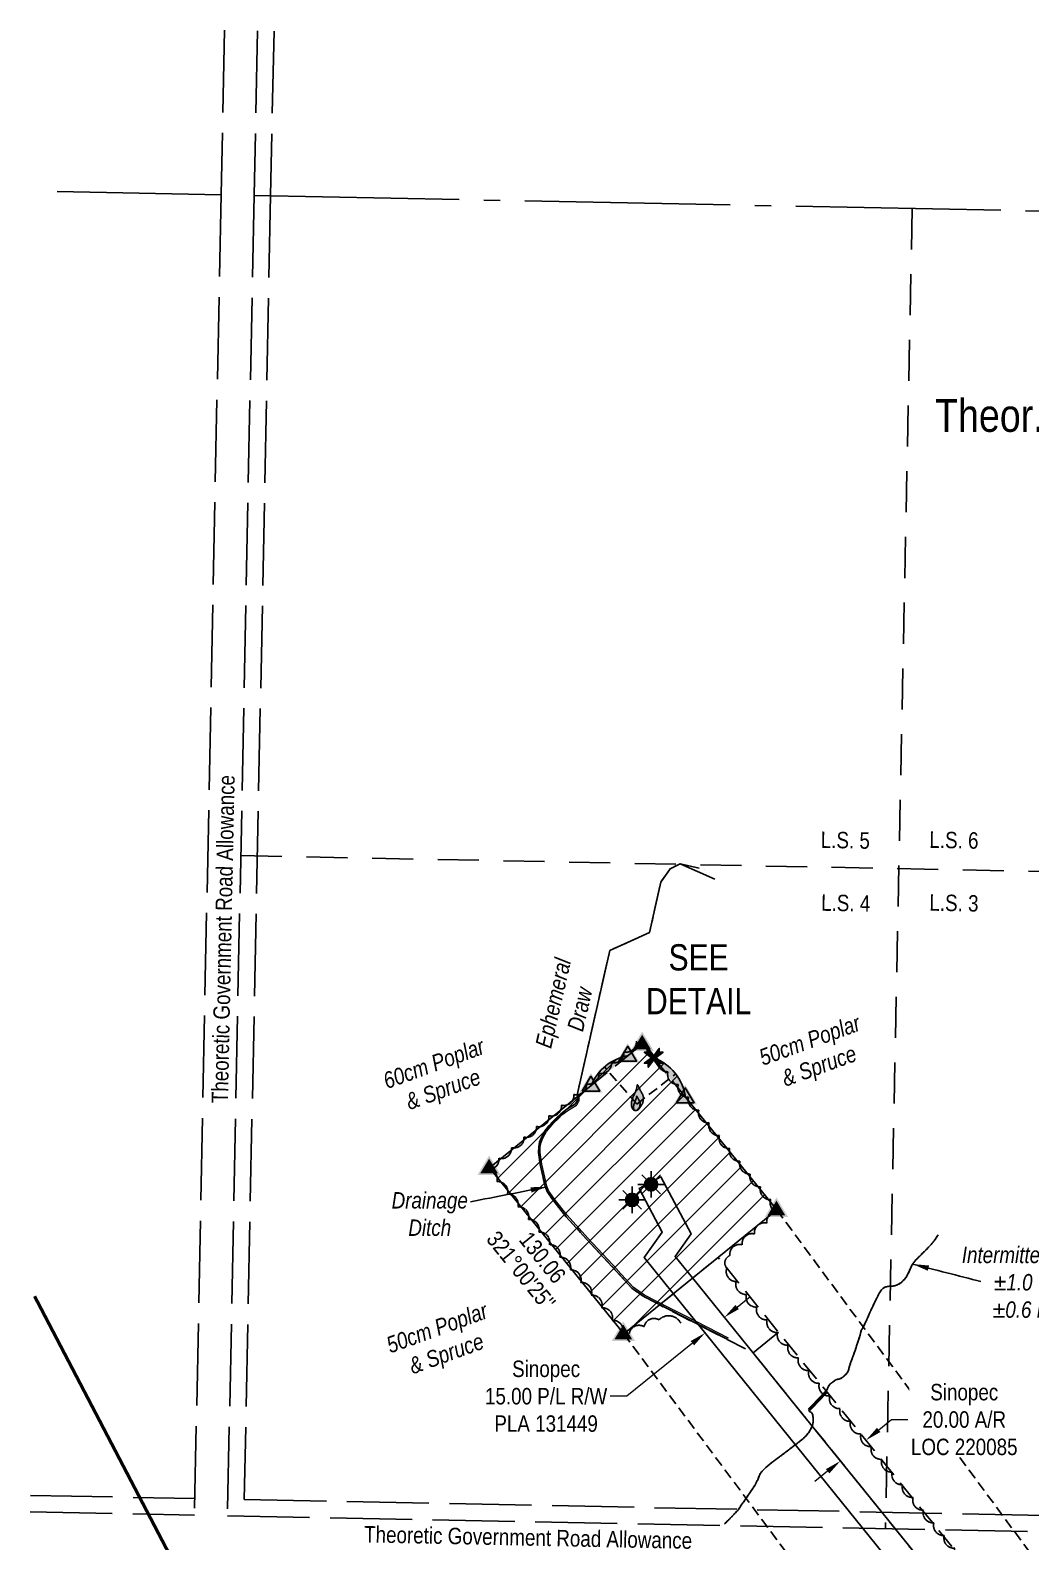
# Model space of a CAD drawing. Extents: x 406153 to 408770, y 6055523 to 6058345.
# Drawn here: x 407732 to 408341, y 6056447 to 6057367 of the extents above; entities that cross this region are included whole.
import ezdxf
from ezdxf.enums import TextEntityAlignment as Align

# ---------------------------------------------------------------- set-up
doc = ezdxf.new("R2010")
doc.units = 0
doc.header["$LTSCALE"] = 5
doc.header["$PDMODE"] = 34
doc.header["$PDSIZE"] = 0.03
for name, pattern in [('0', [1, 1, 0]), ('DASHDOT2', [12.7, 6.35, -3.175, 0, -3.175]), ('foc-ACCESSROAD', [3.75, 2.5, -1.25]), ('foc-LSD', [8, 5, -3]), ('foc-QUARTERLINE', [33, 25, -3, 2, -3]), ('foc-TIELINE', [1.875, 1.25, -0.625]), ('foc-TOPO-ephemeral', [6.25, 3.125, -0.625, 0.625, -0.625, 0.625, -0.625]), ('foc-UNSURVEYED', [12.5, 10, -2.5])]:
    doc.linetypes.add(name, pattern=pattern)
doc.layers.get('Defpoints').update_dxf_attribs({"color": 9})
for name, color, linetype, lineweight in [('AS-GENERAL', 48, 'Continuous', 18), ('C-AR-T', 13, 'Continuous', 9), ('C-RW-T', 13, 'Continuous', 9), ('T-TEXT', 48, 'Continuous', 18)]:
    doc.layers.add(name, color=color, linetype=linetype, lineweight=lineweight)
for name, color, linetype in [('AS-SYMBOL', 7, 'Continuous'), ('AS-WILDLIFE', 131, 'DASHDOT2'), ('C-AR', 13, 'foc-ACCESSROAD'), ('C-RW', 13, 'Continuous'), ('C-SYMBOL', 7, 'Continuous'), ('C-WS', 13, 'foc-ACCESSROAD'), ('C-WS-S', 13, 'Continuous'), ('DETAIL-T', 7, 'Continuous'), ('L-BD', 7, 'Continuous'), ('L-BD1', 253, 'Continuous'), ('L-MON', 1, 'Continuous'), ('L-QSEC', 8, 'foc-QUARTERLINE'), ('L-ROAD-T', 7, 'Continuous'), ('L-SECTION-LSD', 7, 'foc-LSD'), ('L-TIE', 7, 'foc-TIELINE'), ('L-USEC', 7, 'foc-UNSURVEYED'), ('P-PROPOSED', 10, 'Continuous'), ('P-PROPOSED-EXISTING-H', 59, 'Continuous'), ('P-PROPOSED-H', 21, 'Continuous'), ('T-BUSH', 110, '0'), ('T-BUSH-T', 110, 'Continuous'), ('T-DRAW', 143, 'foc-TOPO-ephemeral'), ('T-TIE', 201, 'foc-TIELINE'), ('T-WATER', 160, 'Continuous'), ('T-WATER-T', 170, 'Continuous')]:
    doc.layers.add(name, color=color, linetype=linetype)
doc.styles.add('100L', font='ARIALN.TTF', dxfattribs={"height": 11})
doc.styles.add('175L', font='ARIALN.TTF', dxfattribs={"height": 20})
doc.styles.add('80CG', font='ARIALN.TTF', dxfattribs={"height": 10})
doc.styles.add('80L', font='ARIALN.TTF', dxfattribs={"height": 10})
doc.styles.add('80LS', font='ARIALNI.TTF', dxfattribs={"height": 10})
doc.styles.add('foc-LtypeFont', font='ARIALN.TTF', dxfattribs={"height": 7.35})
doc.linetypes.add('foc-TOPO-flowdirection-NOLINE', pattern='A,0,[">",foc-LtypeFont,S=0.3,R=0,X=0,Y=-0.945],-20,[">",foc-LtypeFont,S=0.3,R=0,X=0,Y=-0.945],0', length=20)
doc.dimstyles.new('Compass 5 000', dxfattribs={"dimscale": 5, "dimtxt": 9, "dimasz": 2, "dimexe": 0.2, "dimexo": 0.0625, "dimgap": 0.5, "dimtad": 0, "dimtih": 1, "dimtoh": 1, "dimzin": 0, "dimdsep": 46, "dimtxsty": '80CG', "dimcen": 0.1, "dimse1": 1, "dimse2": 1, "dimclrd": 256, "dimclrt": 256, "dimaunit": 1, "dimadec": 4, "dimazin": 0, "dimtfac": 0.06, "dimtofl": 0, "dimtmove": 0, "dimatfit": 1, "dimfxl": 0.2, "dimtolj": 1, "dimtzin": 0, "dimlwd": -1, "dimarcsym": 0})

# ---------------------------------------------------------------- blocks, each defined once
blk = doc.blocks.new('STRIA')
blk.add_hatch(color=255).paths.add_polyline_path([(-0.04, 1.52), (-1.47, -0.87), (1.39, -0.87)])
blk = doc.blocks.new('STRIAA')
blk.add_blockref('STRIA', (0, 0))
blk = doc.blocks.new('STRIB')
at = {"color": 1}
blk.add_solid([(-1.12, -0.67), (-0.04, 1.13), (1.04, -0.67)], dxfattribs=at)
blk = doc.blocks.new('STRIBB')
blk.add_blockref('STRIB', (0, 0))
blk = doc.blocks.new('STRICC')
for name in ['STRIAA', 'STRIBB']:
    blk.add_blockref(name, (0, 0))
blk = doc.blocks.new('fdspike')
blk.add_blockref('STRICC', (0, 0))
blk = doc.blocks.new('TRIA')
blk.add_hatch(color=255).paths.add_polyline_path([(-0.04, 1.52), (-1.47, -0.87), (1.39, -0.87)])
blk = doc.blocks.new('TRIAA')
blk.add_blockref('TRIA', (0, 0))
blk = doc.blocks.new('TRIB')
at = {"color": 1}
blk.add_lwpolyline([(-1.12, -0.67), (-0.04, 1.13), (1.04, -0.67)], close=True, dxfattribs=at)
blk = doc.blocks.new('TRIBB')
blk.add_blockref('TRIB', (0, 0))
blk = doc.blocks.new('TRICC')
for name in ['TRIAA', 'TRIBB']:
    blk.add_blockref(name, (0, 0))
blk = doc.blocks.new('plspike')
blk.add_blockref('TRICC', (0, 0))
blk = doc.blocks.new('*D42')
at = {"layer": 'C-RW-T', "transparency": 16777216}
for p, q in [((408162.54, 6056589.54), (408170.32, 6056595.83)), ((408135.28, 6056567.52), (408095.25, 6056535.17)), ((408095.25, 6056535.17), (408085.25, 6056535.17))]:
    blk.add_line(p, q, dxfattribs=at)
for points in [[(408161.5, 6056590.84), (408163.59, 6056588.25), (408154.77, 6056583.26)], [(408134.24, 6056568.81), (408136.33, 6056566.22), (408143.06, 6056573.8)]]:
    blk.add_solid(points, dxfattribs=at)
at = {"layer": 'Defpoints', "color": 0, "transparency": 16777216}
for p in [(408143.06, 6056573.8), (408190.25, 6056539.35), (408178.54, 6056529.89)]:
    blk.add_point(p, dxfattribs=at)
at = {"layer": 'C-RW-T', "transparency": 16777216, "insert": (408046.17, 6056535.17), "char_height": 10, "attachment_point": 5, "style": '80CG'}
blk.add_mtext('\\A1;Sinopec\\P15.00 P/L R/W\\PPLA 131449', dxfattribs=at)
blk = doc.blocks.new('GAS')
h = blk.add_hatch(color=255)
h.dxf.hatch_style = 1
edge = h.paths.add_edge_path()
edge.add_arc((0, 0), 0.9, 0, 360)
for p, q in [((-0.81, 0), (-1.62, 0)), ((-0.57, 0.57), (-1.14, 1.14)), ((0, 0.81), (0, 1.62)), ((0.57, 0.57), (1.14, 1.14)), ((1.62, 0), (0.81, 0)), ((-0.57, -0.57), (-1.14, -1.14)), ((0, -0.81), (0, -1.62)), ((1.14, -1.14), (0.57, -0.57))]:
    blk.add_line(p, q)
blk.add_circle((0, 0), 0.8)
blk = doc.blocks.new('FLARE')
h = blk.add_hatch(color=255)
h.dxf.hatch_style = 1
h.paths.add_polyline_path([(0.16, 2.41, 0.114147), (0.13, 2.43), (0.11, 2.44, 0.261551), (0.01, 2.42), (0, 2.41, 0.131268), (-0.03, 2.37), (-0.04, 2.35, 0.041497), (-0.05, 2.33), (-0.05, 2.29, 0.015174), (-0.05, 2.29), (-0.06, 2.24, 0.004376), (-0.06, 2.24), (-0.07, 2.18), (-0.08, 2.11), (-0.09, 2.05), (-0.1, 1.98), (-0.12, 1.91), (-0.14, 1.83), (-0.17, 1.76), (-0.19, 1.68), (-0.22, 1.61), (-0.26, 1.53), (-0.29, 1.46), (-0.32, 1.39), (-0.36, 1.32), (-0.39, 1.25, 0.000505), (-0.39, 1.25), (-0.43, 1.18, 0.002398), (-0.43, 1.18), (-0.46, 1.1, 0.004177), (-0.46, 1.1), (-0.5, 1.03, 0.005735), (-0.5, 1.03), (-0.53, 0.95, 0.006994), (-0.53, 0.95), (-0.56, 0.87, 0.00791), (-0.57, 0.87), (-0.6, 0.78, 0.008323), (-0.6, 0.78), (-0.63, 0.69, 0.008095), (-0.63, 0.68), (-0.66, 0.59, 0.008067), (-0.66, 0.59), (-0.68, 0.49, 0.008387), (-0.68, 0.49), (-0.7, 0.39, 0.009056), (-0.71, 0.38), (-0.72, 0.28, 0.010123), (-0.72, 0.28), (-0.74, 0.18, 0.011689), (-0.74, 0.18), (-0.75, 0.08, 0.013925), (-0.75, 0.08), (-0.75, -0.02, 0.016488), (-0.75, -0.02), (-0.75, -0.11, 0.017255), (-0.75, -0.12), (-0.74, -0.2, 0.01735), (-0.74, -0.2), (-0.73, -0.28, 0.017311), (-0.73, -0.29), (-0.71, -0.36, 0.01715), (-0.71, -0.36), (-0.69, -0.43, 0.016886), (-0.69, -0.44), (-0.66, -0.5, 0.016546), (-0.66, -0.5), (-0.63, -0.56, 0.016164), (-0.63, -0.56), (-0.6, -0.61, 0.016329), (-0.6, -0.62), (-0.57, -0.66, 0.018828), (-0.57, -0.67), (-0.54, -0.71, 0.022087), (-0.53, -0.71), (-0.5, -0.75, 0.025345), (-0.49, -0.76), (-0.46, -0.78, 0.028234), (-0.45, -0.79), (-0.42, -0.82, 0.030298), (-0.41, -0.82), (-0.37, -0.84, 0.031129), (-0.36, -0.85), (-0.32, -0.86, 0.030544), (-0.31, -0.87), (-0.27, -0.88, 0.028465), (-0.26, -0.88), (-0.22, -0.89, 0.025311), (-0.21, -0.89), (-0.16, -0.89, 0.02283), (-0.15, -0.89), (-0.11, -0.89, 0.021226), (-0.1, -0.89), (-0.05, -0.88, 0.020401), (-0.04, -0.88), (0, -0.87, 0.020299), (0.01, -0.87), (0.05, -0.85, 0.020911), (0.06, -0.85), (0.11, -0.83, 0.022277), (0.11, -0.83), (0.15, -0.81, 0.023712), (0.16, -0.8), (0.2, -0.78, 0.022408), (0.21, -0.78), (0.24, -0.75, 0.01993), (0.25, -0.74), (0.28, -0.72, 0.017146), (0.28, -0.71), (0.31, -0.68, 0.014211), (0.32, -0.68), (0.35, -0.64, 0.011221), (0.35, -0.64), (0.37, -0.61, 0.008212), (0.38, -0.61), (0.4, -0.57, 0.005172), (0.4, -0.57), (0.42, -0.54, 0.002523), (0.43, -0.54), (0.45, -0.5, 0.001671), (0.45, -0.5), (0.47, -0.47, 0.001229), (0.47, -0.47), (0.49, -0.44, 0.00075), (0.49, -0.44), (0.51, -0.41, 0.00026), (0.51, -0.41), (0.54, -0.37), (0.56, -0.34), (0.58, -0.3), (0.61, -0.27), (0.63, -0.23, 0.001311), (0.63, -0.23), (0.66, -0.19, 0.003726), (0.66, -0.19), (0.69, -0.15, 0.006065), (0.69, -0.14), (0.72, -0.1, 0.008452), (0.72, -0.1), (0.74, -0.05, 0.010991), (0.75, -0.05), (0.77, 0, 0.013767), (0.77, 0), (0.79, 0.05, 0.016839), (0.8, 0.05), (0.81, 0.1, 0.019104), (0.82, 0.11), (0.83, 0.15, 0.016987), (0.83, 0.16), (0.84, 0.21, 0.013636), (0.84, 0.21), (0.85, 0.26, 0.010244), (0.85, 0.27), (0.86, 0.31, 0.006846), (0.86, 0.32), (0.86, 0.37, 0.003419), (0.86, 0.37), (0.86, 0.41), (0.87, 0.46), (0.87, 0.5), (0.88, 0.54), (0.88, 0.59), (0.89, 0.63, 0.001278), (0.89, 0.63), (0.89, 0.67, 0.004735), (0.89, 0.67), (0.9, 0.71, 0.008354), (0.9, 0.72), (0.9, 0.76, 0.012059), (0.9, 0.76), (0.9, 0.8, 0.015712), (0.9, 0.81), (0.9, 0.85, 0.018457), (0.9, 0.85), (0.9, 0.89, 0.018102), (0.9, 0.9), (0.89, 0.94, 0.016533), (0.89, 0.95), (0.88, 0.99, 0.014576), (0.88, 0.99), (0.87, 1.03, 0.012435), (0.86, 1.04), (0.85, 1.08, 0.010283), (0.85, 1.09), (0.83, 1.13, 0.00824), (0.83, 1.13), (0.81, 1.18, 0.00638), (0.81, 1.18), (0.78, 1.23, 0.004735), (0.78, 1.23), (0.76, 1.29, 0.003388), (0.75, 1.29), (0.73, 1.34, 0.002345), (0.73, 1.34), (0.7, 1.4, 0.001492), (0.7, 1.4), (0.67, 1.46, 0.000746), (0.67, 1.46), (0.63, 1.51), (0.6, 1.57), (0.57, 1.62), (0.55, 1.68), (0.52, 1.73), (0.49, 1.78), (0.47, 1.83), (0.45, 1.87), (0.42, 1.92), (0.4, 1.97), (0.38, 2.02), (0.35, 2.08, 0.000332), (0.35, 2.08), (0.33, 2.13, 0.001849), (0.33, 2.13), (0.3, 2.19, 0.0038), (0.3, 2.19), (0.27, 2.24, 0.006473), (0.27, 2.24), (0.25, 2.29, 0.010865), (0.24, 2.3), (0.22, 2.34, 0.019524), (0.22, 2.34), (0.19, 2.38, 0.041077), (0.18, 2.39)])
at = {"color": 48, "flags": 128}
for points in [[(0.11, -0.72), (0.07, -0.74), (0.03, -0.76), (-0.02, -0.77), (-0.07, -0.78), (-0.11, -0.79), (-0.16, -0.79), (-0.2, -0.79), (-0.25, -0.78), (-0.29, -0.77), (-0.32, -0.76), (-0.36, -0.74), (-0.4, -0.71), (-0.43, -0.68), (-0.46, -0.65), (-0.49, -0.61), (-0.52, -0.56), (-0.54, -0.51), (-0.57, -0.46), (-0.59, -0.4), (-0.61, -0.33), (-0.63, -0.26), (-0.64, -0.19), (-0.65, -0.11), (-0.65, -0.02), (-0.65, 0.07), (-0.64, 0.17), (-0.63, 0.27), (-0.61, 0.36), (-0.58, 0.46), (-0.56, 0.56), (-0.53, 0.66), (-0.5, 0.75), (-0.47, 0.83), (-0.44, 0.91), (-0.41, 0.99), (-0.37, 1.06), (-0.34, 1.13), (-0.3, 1.2), (-0.27, 1.27), (-0.23, 1.34), (-0.2, 1.42), (-0.16, 1.49), (-0.13, 1.57), (-0.1, 1.65), (-0.07, 1.73), (-0.04, 1.8), (-0.02, 1.88), (0, 1.96), (0.01, 2.03), (0.02, 2.1), (0.03, 2.17), (0.04, 2.22), (0.05, 2.27), (0.05, 2.31), (0.06, 2.34), (0.08, 2.35), (0.09, 2.34), (0.11, 2.32), (0.13, 2.29), (0.16, 2.25), (0.18, 2.2), (0.21, 2.14), (0.24, 2.09), (0.26, 2.03), (0.29, 1.98), (0.31, 1.93), (0.33, 1.88), (0.36, 1.83), (0.38, 1.78), (0.41, 1.73), (0.43, 1.68), (0.46, 1.63), (0.49, 1.58), (0.52, 1.52), (0.55, 1.47), (0.58, 1.41), (0.61, 1.35), (0.64, 1.3), (0.67, 1.24), (0.69, 1.19), (0.72, 1.14), (0.74, 1.09), (0.75, 1.05), (0.77, 1), (0.78, 0.96), (0.79, 0.92), (0.8, 0.88), (0.8, 0.84), (0.8, 0.8), (0.8, 0.76), (0.8, 0.72), (0.79, 0.68), (0.79, 0.64), (0.78, 0.6), (0.78, 0.56), (0.77, 0.51), (0.77, 0.47), (0.76, 0.42), (0.76, 0.37), (0.76, 0.33), (0.75, 0.28), (0.74, 0.23), (0.73, 0.18), (0.72, 0.13), (0.7, 0.09), (0.68, 0.04), (0.66, 0), (0.63, -0.05), (0.61, -0.09), (0.58, -0.13), (0.55, -0.17), (0.53, -0.21), (0.5, -0.25), (0.48, -0.28), (0.45, -0.32), (0.43, -0.35), (0.41, -0.38), (0.39, -0.42), (0.37, -0.45), (0.34, -0.48), (0.32, -0.51), (0.3, -0.55), (0.27, -0.58), (0.24, -0.61), (0.21, -0.64), (0.18, -0.67), (0.15, -0.7)], [(0.02, -0.75), (-0.01, -0.76), (-0.03, -0.77), (-0.05, -0.78), (-0.08, -0.78), (-0.11, -0.79), (-0.13, -0.79), (-0.16, -0.79), (-0.18, -0.78), (-0.2, -0.78), (-0.23, -0.77), (-0.25, -0.76), (-0.26, -0.74), (-0.28, -0.73), (-0.3, -0.71), (-0.32, -0.69), (-0.33, -0.66), (-0.35, -0.63), (-0.36, -0.6), (-0.37, -0.57), (-0.39, -0.53), (-0.4, -0.49), (-0.4, -0.45), (-0.41, -0.41), (-0.41, -0.36), (-0.41, -0.31), (-0.4, -0.25), (-0.39, -0.2), (-0.38, -0.14), (-0.37, -0.09), (-0.36, -0.03), (-0.34, 0.02), (-0.32, 0.07), (-0.31, 0.12), (-0.29, 0.16), (-0.27, 0.21), (-0.25, 0.25), (-0.23, 0.29), (-0.21, 0.33), (-0.19, 0.37), (-0.17, 0.41), (-0.15, 0.45), (-0.14, 0.49), (-0.12, 0.53), (-0.1, 0.58), (-0.08, 0.62), (-0.07, 0.66), (-0.06, 0.71), (-0.05, 0.75), (-0.04, 0.79), (-0.03, 0.83), (-0.03, 0.87), (-0.02, 0.9), (-0.02, 0.93), (-0.01, 0.95), (-0.01, 0.96), (0, 0.97), (0.01, 0.96), (0.02, 0.95), (0.03, 0.94), (0.04, 0.91), (0.06, 0.88), (0.07, 0.86), (0.09, 0.82), (0.1, 0.79), (0.12, 0.76), (0.13, 0.74), (0.14, 0.71), (0.16, 0.68), (0.17, 0.65), (0.18, 0.63), (0.2, 0.6), (0.21, 0.57), (0.23, 0.54), (0.25, 0.51), (0.26, 0.47), (0.28, 0.44), (0.3, 0.41), (0.31, 0.38), (0.33, 0.35), (0.34, 0.32), (0.36, 0.29), (0.37, 0.27), (0.38, 0.24), (0.39, 0.22), (0.39, 0.19), (0.4, 0.17), (0.4, 0.15), (0.41, 0.13), (0.41, 0.1), (0.41, 0.08), (0.4, 0.06), (0.4, 0.04), (0.4, 0.01), (0.39, -0.01), (0.39, -0.03), (0.39, -0.06), (0.39, -0.08), (0.38, -0.11), (0.38, -0.14), (0.38, -0.16), (0.38, -0.19), (0.37, -0.22), (0.37, -0.24), (0.36, -0.27), (0.35, -0.3), (0.34, -0.32), (0.32, -0.35), (0.31, -0.37), (0.3, -0.4), (0.28, -0.42), (0.27, -0.44), (0.25, -0.46), (0.24, -0.48), (0.22, -0.5), (0.21, -0.52), (0.2, -0.54), (0.19, -0.56), (0.17, -0.58), (0.16, -0.6), (0.15, -0.61), (0.14, -0.63), (0.12, -0.65), (0.11, -0.67), (0.09, -0.69), (0.08, -0.7), (0.06, -0.72), (0.04, -0.74)]]:
    blk.add_lwpolyline(points, close=True, dxfattribs=at)
blk = doc.blocks.new('TEMP')
h = blk.add_hatch(color=255)
h.dxf.hatch_style = 1
h.paths.add_polyline_path([(0, 0.25), (-0.67, 1.15), (-0.67, 0.67), (-1.15, 0.67), (-0.25, 0), (-1.15, -0.67), (-0.67, -0.67), (-0.67, -1.15), (0, -0.25), (0.67, -1.15), (0.67, -0.67), (1.15, -0.67), (0.25, 0), (1.15, 0.67), (0.67, 0.67), (0.67, 1.15)])
h.paths.add_polyline_path([(0.57, 0.85), (0.57, 0.57), (0.85, 0.57), (0.08, 0), (0.85, -0.57), (0.57, -0.57), (0.57, -0.85), (0, -0.08), (-0.57, -0.85), (-0.57, -0.57), (-0.85, -0.57), (-0.08, 0), (-0.85, 0.57), (-0.57, 0.57), (-0.57, 0.85), (0, 0.08)], flags=16)
h = blk.add_hatch(color=1)
h.dxf.hatch_style = 1
h.paths.add_polyline_path([(0, 0.08), (-0.57, 0.85), (-0.57, 0.57), (-0.85, 0.57), (-0.08, 0), (-0.85, -0.57), (-0.57, -0.57), (-0.57, -0.85), (0, -0.08), (0.57, -0.85), (0.57, -0.57), (0.85, -0.57), (0.08, 0), (0.85, 0.57), (0.57, 0.57), (0.57, 0.85)])
at = {"color": 1}
for p, q in [((-0.08, 0), (0.08, 0)), ((0, 0.08), (0, -0.08))]:
    blk.add_line(p, q, dxfattribs=at)
at = {"color": 255, "flags": 128}
blk.add_lwpolyline([(-0.25, 0), (-1.15, 0.67), (-0.67, 0.67), (-0.67, 1.15), (0, 0.25), (0.67, 1.15), (0.67, 0.67), (1.15, 0.67), (0.25, 0), (1.15, -0.67), (0.67, -0.67), (0.67, -1.15), (0, -0.25), (-0.67, -1.15), (-0.67, -0.67), (-1.15, -0.67)], close=True, dxfattribs=at)
at = {"color": 1, "flags": 128}
blk.add_lwpolyline([(-0.08, 0), (-0.85, 0.57), (-0.57, 0.57), (-0.57, 0.85), (0, 0.08), (0.57, 0.85), (0.57, 0.57), (0.85, 0.57), (0.08, 0), (0.85, -0.57), (0.57, -0.57), (0.57, -0.85), (0, -0.08), (-0.57, -0.85), (-0.57, -0.57), (-0.85, -0.57)], close=True, dxfattribs=at)
blk = doc.blocks.new('*D63')
at = {"layer": 'C-AR-T', "transparency": 16777216}
for p, q in [((408248.77, 6056514.69), (408256.55, 6056520.98)), ((408256.55, 6056520.98), (408266.55, 6056520.98)), ((408217.68, 6056489.54), (408209.91, 6056483.25))]:
    blk.add_line(p, q, dxfattribs=at)
for points in [[(408247.72, 6056515.99), (408249.82, 6056513.4), (408241, 6056508.4)], [(408216.63, 6056490.83), (408218.73, 6056488.24), (408225.46, 6056495.83)]]:
    blk.add_solid(points, dxfattribs=at)
at = {"layer": 'Defpoints', "color": 0, "transparency": 16777216}
for p in [(408230.84, 6056520.96), (408215.3, 6056508.38), (408241, 6056508.4)]:
    blk.add_point(p, dxfattribs=at)
at = {"layer": 'C-AR-T', "transparency": 16777216, "insert": (408300.88, 6056520.98), "char_height": 10, "attachment_point": 5, "style": '80CG', "bg_fill": 3, "box_fill_scale": 1.1, "bg_fill_color": 256, "bg_fill_true_color": 13158600, "bg_fill_transparency": 0}
blk.add_mtext('\\A1;Sinopec\\P20.00 A/R\\PLOC 220085', dxfattribs=at)

msp = doc.modelspace()

# ---------------------------------------------------------------- hatches: boundary and pattern name
at = {"layer": 'P-PROPOSED-EXISTING-H'}
h = msp.add_hatch(dxfattribs=at)
h.set_pattern_fill('ANSI31', color=256, scale=3.496022, style=0)
h.set_pattern_definition([(45, (175.829, 2609.259), (-7.848793157, 7.848793157), [])])
edge = h.paths.add_edge_path()
edge.add_arc((408101.411, 6056713.068), 29.982, 8.055628, 69.947139)
edge.add_line((408111.692, 6056741.233), (408104.863, 6056749.665))
edge.add_line((408104.863, 6056749.665), (408096.107, 6056742.578))
edge.add_arc((408101.411, 6056713.068), 29.982, 100.189521, 157.786279)
edge.add_line((408073.654, 6056724.403), (408011.63, 6056674.199))
edge.add_line((408011.63, 6056674.199), (408093.415, 6056573.178))
edge.add_line((408093.415, 6056573.178), (408186.686, 6056648.627))
edge.add_line((408186.686, 6056648.627), (408131.098, 6056717.27))
at = {"layer": 'P-PROPOSED-H'}
h = msp.add_hatch(color=256, dxfattribs=at)
h.dxf.hatch_style = 1
edge = h.paths.add_edge_path()
edge.add_line((408096.114, 6056742.584), (408073.646, 6056724.397))
edge.add_arc((408101.411, 6056713.068), 29.987, 100.173434, 157.802366, ccw=False)
h = msp.add_hatch(color=256, dxfattribs=at)
h.dxf.hatch_style = 1
edge = h.paths.add_edge_path()
edge.add_line((408131.103, 6056717.263), (408111.686, 6056741.24))
edge.add_arc((408101.411, 6056713.068), 29.987, 8.040879, 69.961889, ccw=False)

# ---------------------------------------------------------------- linework, layer by layer
at = {"layer": 'AS-GENERAL', "flags": 128}
msp.add_lwpolyline([(408157.244, 6056570.563), (408131.21, 6056583.969, 0.0004769), (408131.209, 6056583.97), (408121.629, 6056588.88, 0.0011814), (408121.625, 6056588.882), (408106.143, 6056596.725), (408099.117, 6056601.697), (408089.672, 6056612.063, 0.0027004), (408089.664, 6056612.071), (408071.577, 6056631.495), (408058.988, 6056645.351), (408051.81, 6056654.343), (408047.853, 6056659.993), (408046.578, 6056663.179), (408045.344, 6056668.594), (408043.62, 6056676.536), (408042.624, 6056683.605), (408042.628, 6056686.888), (408043.075, 6056689.679), (408044.201, 6056692.381), (408046.468, 6056696.389), (408048.552, 6056699.108), (408050.775, 6056701.564), (408053.62, 6056704.348), (408055.786, 6056706.455), (408059.372, 6056709.175), (408064.666, 6056712.35, 0.1340534), (408065.031, 6056712.73), (408066.158, 6056714.806, 0.1250387), (408066.28, 6056715.283), (408066.28, 6056718.434)], format="xyb", dxfattribs=at)
at = {"layer": 'AS-GENERAL', "const_width": 1.998, "flags": 128}
msp.add_lwpolyline([(408206.219, 6056526.748), (408216.679, 6056537.721)], dxfattribs=at)
at = {"layer": 'AS-WILDLIFE', "const_width": 2, "flags": 128}
msp.add_lwpolyline([(407734.558, 6056596.085), (407878.804, 6056320.087), (408247.992, 6055583.587), (408282.178, 6055529.349)], dxfattribs=at)
at = {"layer": 'C-AR', "flags": 128}
msp.add_lwpolyline([(408540.165, 6056136.881), (408320.603, 6056410.019), (408150.938, 6056619.709), (408115.189, 6056590.792), (408172.208, 6056561.636), (408305.041, 6056397.469), (408514.273, 6056137.182)], close=True, dxfattribs=at)
at = {"layer": 'C-RW'}
for points in [[(408255.812, 6056434.264), (408231.044, 6056464.922), (408139.209, 6056578.567), (408123.649, 6056597.816), (408105.95, 6056619.772), (408116.88, 6056635.176), (408102.834, 6056661.673), (408116.087, 6056668.698), (408134.462, 6056634.034), (408124.74, 6056620.333), (408135.319, 6056607.222), (408173.694, 6056559.8)], [(408173.694, 6056559.8), (408200.568, 6056526.587), (408250.706, 6056464.622), (408275.504, 6056433.973)]]:
    msp.add_lwpolyline(points, dxfattribs=at)
at = {"layer": 'C-WS'}
for p, q in [((408073.654, 6056724.403), (408096.107, 6056742.578)), ((408131.098, 6056717.27), (408111.692, 6056741.233))]:
    msp.add_line(p, q, dxfattribs=at)
at = {"layer": 'L-BD'}
msp.add_line((408172.208, 6056561.636), (408187.751, 6056574.212), dxfattribs=at)
at = {"layer": 'L-QSEC'}
for p, q in [((407848.309, 6057266.607), (407748.243, 6057268.619)), ((407868.284, 6057266.212), (408635.396, 6057251.044))]:
    msp.add_line(p, q, dxfattribs=at)
at = {"layer": 'L-SECTION-LSD'}
for p, q in [((408269.163, 6057258.286), (408252.877, 6056454.537)), ((407860.17, 6056864.329), (408661.806, 6056848.501))]:
    msp.add_line(p, q, dxfattribs=at)
at = {"layer": 'L-TIE'}
for p, q in [((408186.686, 6056648.627), (408585.49, 6056109.328)), ((408093.415, 6056573.178), (408437.645, 6056111.12))]:
    msp.add_line(p, q, dxfattribs=at)
at = {"layer": 'L-USEC'}
for p, q in [((407850.251, 6057366.815), (407848.185, 6057266.878)), ((407870.356, 6057366.418), (407868.289, 6057266.463)), ((407880.413, 6057366.219), (407878.346, 6057266.255)), ((407848.185, 6057266.878), (407831.951, 6056462.853)), ((407868.289, 6057266.472), (407852.055, 6056462.456)), ((407878.346, 6057266.269), (407862.315, 6056472.314)), ((407732.092, 6056474.886), (407832.141, 6056472.91)), ((407832.141, 6056472.91), (407832.154, 6056472.91)), ((407862.315, 6056472.314), (408653.897, 6056456.676)), ((407731.887, 6056464.829), (407831.942, 6056462.853)), ((407831.942, 6056462.853), (407831.951, 6056462.853)), ((407852.055, 6056462.456), (408653.698, 6056446.619))]:
    msp.add_line(p, q, dxfattribs=at)
at = {"layer": 'P-PROPOSED'}
msp.add_lwpolyline([(408131.098, 6056717.27, 0.2768148), (408111.692, 6056741.233), (408104.863, 6056749.665), (408096.107, 6056742.578, 0.2567413), (408073.654, 6056724.403), (408011.63, 6056674.199), (408093.415, 6056573.178), (408186.686, 6056648.627)], format="xyb", close=True, dxfattribs=at)
at = {"layer": 'T-BUSH', "flags": 128}
for points in [[(408092.882, 6056573.676, 0.5205671), (408086.49, 6056581.361, 0.5205671), (408080.098, 6056589.046, 0.5205671), (408073.706, 6056596.731, 0.5205671), (408067.314, 6056604.416, 0.5205671), (408060.922, 6056612.1, 0.5205671), (408054.53, 6056619.785, 0.5205671), (408048.138, 6056627.47, 0.5205671), (408041.746, 6056635.155, 0.5205671), (408035.354, 6056642.84, 0.5205671), (408028.962, 6056650.525, 0.5205671), (408022.57, 6056658.209, 0.5205671), (408016.178, 6056665.894, 0.5205671), (408009.821, 6056673.576, 0.5205671), (408017.432, 6056680.055, 0.5205671), (408025.044, 6056686.533, 0.5205671), (408032.656, 6056693.012, 0.5205671), (408040.268, 6056699.491, 0.5205671), (408047.88, 6056705.97, 0.5205671), (408055.491, 6056712.448, 0.5205671), (408063.103, 6056718.927, 0.5205671), (408070.715, 6056725.406, 0.5205671), (408078.327, 6056731.885, 0.5205671), (408085.939, 6056738.363, 0.5205671), (408093.55, 6056744.842, 0.5205671), (408101.162, 6056751.321, 0.5205671), (408107.885, 6056748.381, 0.5205671), (408114.15, 6056740.592, 0.5205671), (408120.415, 6056732.804, 0.5205671), (408126.679, 6056725.015, 0.5205671), (408132.944, 6056717.226, 0.5205671), (408139.209, 6056709.437, 0.5205671), (408145.474, 6056701.648, 0.5205671), (408151.739, 6056693.86, 0.5205671), (408158.004, 6056686.071, 0.5205671), (408164.268, 6056678.282, 0.5205671), (408170.533, 6056670.493, 0.5205671), (408176.798, 6056662.704, 0.5205671), (408183.063, 6056654.915, 0.5205671), (408188.059, 6056647.236, 0.5205671), (408180.556, 6056640.631, 0.5205671), (408173.053, 6056634.026, 0.5205671), (408165.551, 6056627.422, 0.5205671), (408158.048, 6056620.817, 0.5205671), (408156.244, 6056613.226, 0.5205671), (408161.979, 6056605.04, 0.5205671), (408168.173, 6056597.202, 0.5205671), (408174.518, 6056589.478, 0.5205671), (408180.863, 6056581.754, 0.5205671), (408187.208, 6056574.03, 0.5205671), (408193.553, 6056566.307, 0.5205671), (408199.897, 6056558.583, 0.5205671), (408206.242, 6056550.859, 0.5205671), (408212.587, 6056543.135, 0.5205671), (408218.932, 6056535.412, 0.5205671), (408225.277, 6056527.688, 0.5205671), (408231.622, 6056519.964, 0.5205671), (408237.967, 6056512.24, 0.5205671), (408244.311, 6056504.517, 0.5205671), (408250.656, 6056496.793, 0.5205671), (408257.001, 6056489.069, 0.5205671), (408263.346, 6056481.345, 0.5205671), (408269.691, 6056473.621, 0.5205671), (408276.036, 6056465.898, 0.5205671), (408282.381, 6056458.174, 0.5205671), (408288.725, 6056450.45, 0.5205671), (408295.07, 6056442.726, 0.5205671), (408301.415, 6056435.003, 0.5205671), (408307.76, 6056427.279, 0.5205671), (408314.105, 6056419.555, 0.5205671), (408320.401, 6056411.792, 0.5205671), (408326.666, 6056404.003, 0.5205671), (408332.931, 6056396.215, 0.5205671), (408339.196, 6056388.426, 0.5205671), (408345.461, 6056380.637, 0.5205671), (408351.727, 6056372.849, 0.5205671), (408357.992, 6056365.06, 0.5205671), (408364.257, 6056357.271, 0.5205671), (408370.522, 6056349.483, 0.5205671), (408376.787, 6056341.694, 0.5205671), (408383.052, 6056333.905, 0.5205671), (408389.317, 6056326.117, 0.5205671), (408395.582, 6056318.328, 0.5205671), (408401.847, 6056310.539, 0.5205671), (408408.112, 6056302.751, 0.5205671), (408414.377, 6056294.962, 0.5205671), (408420.642, 6056287.173, 0.5205671), (408426.907, 6056279.385, 0.5205671), (408433.172, 6056271.596, 0.5205671), (408439.437, 6056263.808, 0.5205671), (408445.702, 6056256.019, 0.5205671), (408451.967, 6056248.23, 0.5205671), (408458.232, 6056240.442, 0.5205671), (408464.497, 6056232.653, 0.5205671), (408470.762, 6056224.864, 0.5205671), (408477.027, 6056217.076, 0.5205671), (408483.292, 6056209.287, 0.5205671), (408489.557, 6056201.498, 0.5205671), (408495.846, 6056193.729, 0.5205671), (408502.156, 6056185.976, 0.5205671), (408508.465, 6056178.224, 0.5205671), (408514.775, 6056170.471, 0.5205671), (408521.085, 6056162.719, 0.5205671), (408527.395, 6056154.966, 0.5205671), (408533.704, 6056147.214, 0.5205671), (408540.014, 6056139.461, 0.5205671), (408549.915, 6056138.985, 0.5205671), (408559.906, 6056138.693, 0.5205671), (408569.897, 6056138.401, 0.5205671), (408579.889, 6056138.109, 0.5205671), (408587.301, 6056137.892, 0.5205671)], [(408096.794, 6056573.395, -0.5205671), (408105.877, 6056577.569, -0.5205671), (408114.959, 6056581.743, -0.5205671), (408128.188, 6056579.647, -0.5205671)]]:
    msp.add_lwpolyline(points, format="xyb", dxfattribs=at)
at = {"layer": 'T-DRAW', "linetype": 'foc-TOPO-flowdirection-NOLINE', "flags": 128}
msp.add_lwpolyline([(408156.787, 6056569.674), (408130.753, 6056583.081), (408121.173, 6056587.99), (408105.626, 6056595.867), (408098.451, 6056600.944), (408088.933, 6056611.389), (408070.841, 6056630.818), (408058.227, 6056644.702), (408051.01, 6056653.743), (408046.968, 6056659.514), (408045.62, 6056662.881), (408044.368, 6056668.377), (408042.636, 6056676.36), (408041.624, 6056683.536), (408041.629, 6056686.968), (408042.107, 6056689.954), (408043.302, 6056692.821), (408045.632, 6056696.942), (408047.783, 6056699.749), (408050.054, 6056702.257), (408052.922, 6056705.064), (408055.133, 6056707.214), (408058.811, 6056710.004), (408064.152, 6056713.207), (408065.28, 6056715.283), (408065.28, 6056719.495), (408067.072, 6056727.64), (408085.023, 6056806.651), (408109.221, 6056817.617), (408115.985, 6056848.263), (408121.697, 6056856.375), (408127.859, 6056859.379), (408149.028, 6056849.971)], dxfattribs=at)
at = {"layer": 'T-DRAW', "flags": 128}
msp.add_lwpolyline([(408156.787, 6056569.674), (408130.753, 6056583.081), (408121.173, 6056587.99), (408105.626, 6056595.867), (408098.451, 6056600.944), (408088.933, 6056611.389), (408070.841, 6056630.818), (408058.227, 6056644.702), (408051.01, 6056653.743), (408046.968, 6056659.514), (408045.62, 6056662.881), (408044.368, 6056668.377), (408042.636, 6056676.36), (408041.624, 6056683.536), (408041.629, 6056686.968), (408042.107, 6056689.954), (408043.302, 6056692.821), (408045.632, 6056696.942), (408047.783, 6056699.749), (408050.054, 6056702.257), (408052.922, 6056705.064), (408055.133, 6056707.214), (408058.811, 6056710.004), (408064.152, 6056713.207), (408065.28, 6056715.283), (408065.28, 6056719.495), (408067.072, 6056727.64), (408085.023, 6056806.651), (408109.221, 6056817.617), (408115.985, 6056848.263), (408121.697, 6056856.375), (408127.859, 6056859.379), (408142.438, 6056855.924)], dxfattribs=at)
at = {"layer": 'T-TIE', "flags": 128}
for points in [[(408101.411, 6056713.068), (408081.778, 6056735.735)], [(408101.411, 6056713.068), (408125.113, 6056731.438)]]:
    msp.add_lwpolyline(points, dxfattribs=at)
at = {"layer": 'T-WATER', "linetype": 'foc-TOPO-flowdirection-NOLINE', "flags": 128}
msp.add_lwpolyline([(408154.845, 6056457.352), (408155.195, 6056457.716), (408155.544, 6056458.08), (408155.894, 6056458.444), (408156.243, 6056458.808), (408156.593, 6056459.172), (408156.943, 6056459.536), (408157.294, 6056459.9), (408157.644, 6056460.264), (408157.995, 6056460.628), (408158.346, 6056460.992), (408158.698, 6056461.356), (408159.05, 6056461.719), (408159.403, 6056462.083), (408159.756, 6056462.446), (408160.11, 6056462.81), (408160.465, 6056463.173), (408160.82, 6056463.536), (408161.176, 6056463.899), (408161.533, 6056464.262), (408161.889, 6056464.626), (408162.242, 6056464.992), (408162.587, 6056465.365), (408162.921, 6056465.745), (408163.24, 6056466.137), (408163.54, 6056466.543), (408163.818, 6056466.964), (408164.08, 6056467.397), (408164.337, 6056467.833), (408164.6, 6056468.266), (408164.875, 6056468.691), (408165.159, 6056469.11), (408165.451, 6056469.524), (408165.747, 6056469.934), (408166.046, 6056470.343), (408166.345, 6056470.752), (408166.643, 6056471.161), (408166.937, 6056471.573), (408167.228, 6056471.987), (408167.518, 6056472.402), (408167.805, 6056472.819), (408168.092, 6056473.236), (408168.377, 6056473.654), (408168.663, 6056474.072), (408168.948, 6056474.49), (408169.234, 6056474.907), (408169.521, 6056475.324), (408169.809, 6056475.74), (408170.096, 6056476.157), (408170.384, 6056476.574), (408170.671, 6056476.991), (408170.957, 6056477.408), (408171.241, 6056477.827), (408171.524, 6056478.246), (408171.805, 6056478.667), (408172.084, 6056479.09), (408172.36, 6056479.514), (408172.633, 6056479.94), (408172.902, 6056480.369), (408173.166, 6056480.801), (408173.426, 6056481.235), (408173.68, 6056481.673), (408173.928, 6056482.115), (408174.169, 6056482.56), (408174.402, 6056483.01), (408174.627, 6056483.463), (408174.842, 6056483.921), (408175.046, 6056484.383), (408175.242, 6056484.849), (408175.433, 6056485.318), (408175.619, 6056485.79), (408175.805, 6056486.263), (408175.995, 6056486.734), (408176.196, 6056487.2), (408176.415, 6056487.656), (408176.658, 6056488.098), (408176.932, 6056488.523), (408177.232, 6056488.931), (408177.552, 6056489.324), (408177.887, 6056489.706), (408178.232, 6056490.078), (408178.584, 6056490.442), (408178.943, 6056490.799), (408179.308, 6056491.149), (408179.679, 6056491.494), (408180.053, 6056491.834), (408180.431, 6056492.171), (408180.811, 6056492.505), (408181.195, 6056492.835), (408181.581, 6056493.162), (408181.97, 6056493.486), (408182.361, 6056493.808), (408182.754, 6056494.126), (408183.15, 6056494.442), (408183.548, 6056494.756), (408183.948, 6056495.067), (408184.349, 6056495.376), (408184.752, 6056495.682), (408185.157, 6056495.987), (408185.563, 6056496.289), (408185.97, 6056496.59), (408186.377, 6056496.89), (408186.786, 6056497.189), (408187.195, 6056497.487), (408187.604, 6056497.785), (408188.014, 6056498.082), (408188.423, 6056498.38), (408188.832, 6056498.678), (408189.24, 6056498.977), (408189.647, 6056499.277), (408190.053, 6056499.579), (408190.458, 6056499.882), (408190.862, 6056500.187), (408191.265, 6056500.493), (408191.667, 6056500.8), (408192.068, 6056501.108), (408192.468, 6056501.418), (408192.868, 6056501.728), (408193.267, 6056502.038), (408193.666, 6056502.349), (408194.065, 6056502.661), (408194.464, 6056502.972), (408194.863, 6056503.284), (408195.262, 6056503.595), (408195.662, 6056503.906), (408196.062, 6056504.216), (408196.462, 6056504.526), (408196.864, 6056504.834), (408197.266, 6056505.142), (408197.67, 6056505.449), (408198.074, 6056505.754), (408198.48, 6056506.058), (408198.885, 6056506.362), (408199.29, 6056506.666), (408199.695, 6056506.972), (408200.098, 6056507.279), (408200.499, 6056507.588), (408200.897, 6056507.9), (408201.293, 6056508.215), (408201.685, 6056508.535), (408202.073, 6056508.86), (408202.456, 6056509.19), (408202.833, 6056509.526), (408203.205, 6056509.869), (408203.571, 6056510.219), (408203.931, 6056510.575), (408204.284, 6056510.938), (408204.63, 6056511.308), (408204.969, 6056511.685), (408205.3, 6056512.069), (408205.623, 6056512.46), (408205.935, 6056512.859), (408206.234, 6056513.267), (408206.519, 6056513.685), (408206.789, 6056514.113), (408207.043, 6056514.551), (408207.283, 6056514.998), (408207.51, 6056515.452), (408207.723, 6056515.911), (408207.925, 6056516.376), (408208.114, 6056516.845), (408208.29, 6056517.32), (408208.45, 6056517.801), (408208.591, 6056518.289), (408208.706, 6056518.782), (408208.787, 6056519.282), (408208.83, 6056519.785), (408208.842, 6056520.292), (408208.834, 6056520.799), (408208.817, 6056521.305), (408208.798, 6056521.81), (408208.772, 6056522.315), (408208.736, 6056522.821), (408208.684, 6056523.328), (408208.587, 6056523.825), (408208.413, 6056524.299), (408208.159, 6056524.739), (408207.848, 6056525.138), (408207.493, 6056525.499), (408207.051, 6056525.744), (408206.603, 6056525.972), (408206.333, 6056526.41), (408206.355, 6056526.917), (408206.671, 6056527.309), (408207.043, 6056527.665), (408207.395, 6056528.027), (408207.738, 6056528.392), (408208.084, 6056528.756), (408208.434, 6056529.118), (408208.789, 6056529.479), (408209.146, 6056529.839), (408209.505, 6056530.198), (408209.866, 6056530.555), (408210.228, 6056530.912), (408210.59, 6056531.268), (408210.951, 6056531.623), (408211.312, 6056531.978), (408211.672, 6056532.334), (408212.03, 6056532.692), (408212.385, 6056533.052), (408212.737, 6056533.414), (408213.087, 6056533.78), (408213.432, 6056534.149), (408213.773, 6056534.523), (408214.11, 6056534.901), (408214.441, 6056535.284), (408214.768, 6056535.67), (408215.089, 6056536.061), (408215.405, 6056536.457), (408215.715, 6056536.857), (408216.018, 6056537.263), (408216.314, 6056537.675), (408216.598, 6056538.094), (408216.865, 6056538.523), (408217.11, 6056538.965), (408217.336, 6056539.417), (408217.547, 6056539.88), (408217.75, 6056540.35), (408217.956, 6056540.82), (408218.179, 6056541.278), (408218.43, 6056541.714), (408218.723, 6056542.119), (408219.064, 6056542.486), (408219.443, 6056542.824), (408219.843, 6056543.142), (408220.249, 6056543.451), (408220.65, 6056543.759), (408221.047, 6056544.068), (408221.447, 6056544.376), (408221.852, 6056544.682), (408222.269, 6056544.984), (408222.705, 6056545.255), (408223.17, 6056545.441), (408223.668, 6056545.517), (408224.173, 6056545.587), (408224.665, 6056545.707), (408225.145, 6056545.873), (408225.611, 6056546.076), (408226.061, 6056546.31), (408226.496, 6056546.572), (408226.915, 6056546.858), (408227.319, 6056547.163), (408227.708, 6056547.486), (408228.082, 6056547.825), (408228.442, 6056548.179), (408228.789, 6056548.55), (408229.125, 6056548.936), (408229.448, 6056549.338), (408229.751, 6056549.756), (408230.022, 6056550.191), (408230.25, 6056550.644), (408230.425, 6056551.116), (408230.538, 6056551.607), (408230.619, 6056552.107), (408230.726, 6056552.602), (408230.874, 6056553.086), (408231.035, 6056553.567), (408231.198, 6056554.047), (408231.361, 6056554.526), (408231.526, 6056555.005), (408231.692, 6056555.484), (408231.858, 6056555.962), (408232.026, 6056556.44), (408232.194, 6056556.918), (408232.362, 6056557.395), (408232.531, 6056557.872), (408232.7, 6056558.349), (408232.869, 6056558.826), (408233.039, 6056559.303), (408233.208, 6056559.78), (408233.377, 6056560.256), (408233.545, 6056560.733), (408233.713, 6056561.21), (408233.881, 6056561.688), (408234.048, 6056562.165), (408234.213, 6056562.643), (408234.378, 6056563.121), (408234.542, 6056563.6), (408234.705, 6056564.079), (408234.866, 6056564.558), (408235.026, 6056565.038), (408235.185, 6056565.519), (408235.341, 6056566), (408235.496, 6056566.482), (408235.649, 6056566.965), (408235.801, 6056567.448), (408235.954, 6056567.931), (408236.106, 6056568.413), (408236.261, 6056568.895), (408236.418, 6056569.377), (408236.579, 6056569.856), (408236.745, 6056570.334), (408236.915, 6056570.811), (408237.092, 6056571.285), (408237.268, 6056571.759), (408237.427, 6056572.239), (408237.557, 6056572.731), (408237.659, 6056573.233), (408237.75, 6056573.739), (408237.845, 6056574.242), (408237.963, 6056574.734), (408238.119, 6056575.209), (408238.332, 6056575.661), (408238.598, 6056576.09), (408238.88, 6056576.514), (408239.141, 6056576.948), (408239.384, 6056577.393), (408239.615, 6056577.842), (408239.842, 6056578.294), (408240.065, 6056578.748), (408240.286, 6056579.203), (408240.504, 6056579.659), (408240.72, 6056580.117), (408240.933, 6056580.576), (408241.145, 6056581.035), (408241.355, 6056581.496), (408241.564, 6056581.957), (408241.771, 6056582.419), (408241.978, 6056582.881), (408242.183, 6056583.344), (408242.389, 6056583.807), (408242.594, 6056584.27), (408242.799, 6056584.732), (408243.005, 6056585.195), (408243.211, 6056585.658), (408243.419, 6056586.12), (408243.627, 6056586.582), (408243.836, 6056587.043), (408244.046, 6056587.504), (408244.258, 6056587.964), (408244.47, 6056588.424), (408244.683, 6056588.883), (408244.897, 6056589.342), (408245.112, 6056589.8), (408245.328, 6056590.258), (408245.545, 6056590.715), (408245.763, 6056591.172), (408245.981, 6056591.629), (408246.2, 6056592.085), (408246.419, 6056592.541), (408246.639, 6056592.997), (408246.86, 6056593.452), (408247.081, 6056593.907), (408247.303, 6056594.362), (408247.525, 6056594.816), (408247.748, 6056595.27), (408247.971, 6056595.724), (408248.195, 6056596.177), (408248.421, 6056596.63), (408248.651, 6056597.08), (408248.887, 6056597.529), (408249.13, 6056597.975), (408249.385, 6056598.415), (408249.653, 6056598.846), (408249.938, 6056599.264), (408250.245, 6056599.668), (408250.575, 6056600.052), (408250.931, 6056600.415), (408251.313, 6056600.751), (408251.719, 6056601.058), (408252.149, 6056601.33), (408252.6, 6056601.565), (408253.069, 6056601.759), (408253.553, 6056601.914), (408254.046, 6056602.029), (408254.544, 6056602.106), (408255.047, 6056602.153), (408255.552, 6056602.181), (408256.06, 6056602.199), (408256.567, 6056602.217), (408257.074, 6056602.246), (408257.579, 6056602.294), (408258.081, 6056602.37), (408258.579, 6056602.475), (408259.069, 6056602.607), (408259.552, 6056602.767), (408260.024, 6056602.954), (408260.485, 6056603.166), (408260.933, 6056603.403), (408261.369, 6056603.662), (408261.793, 6056603.941), (408262.205, 6056604.239), (408262.605, 6056604.552), (408262.993, 6056604.88), (408263.369, 6056605.222), (408263.732, 6056605.576), (408264.082, 6056605.942), (408264.418, 6056606.322), (408264.739, 6056606.713), (408265.045, 6056607.116), (408265.337, 6056607.529), (408265.615, 6056607.953), (408265.881, 6056608.385), (408266.135, 6056608.824), (408266.378, 6056609.271), (408266.61, 6056609.722), (408266.834, 6056610.178), (408267.049, 6056610.637), (408267.257, 6056611.099), (408267.46, 6056611.563), (408267.659, 6056612.028), (408267.855, 6056612.494), (408268.052, 6056612.961), (408268.25, 6056613.427), (408268.454, 6056613.891), (408268.668, 6056614.35), (408268.898, 6056614.801), (408269.147, 6056615.24), (408269.416, 6056615.668), (408269.703, 6056616.084), (408270.005, 6056616.491), (408270.322, 6056616.888), (408270.649, 6056617.277), (408270.986, 6056617.659), (408271.329, 6056618.035), (408271.677, 6056618.405), (408272.029, 6056618.771), (408272.383, 6056619.133), (408272.739, 6056619.492), (408273.097, 6056619.848), (408273.456, 6056620.204), (408273.817, 6056620.558), (408274.177, 6056620.913), (408274.538, 6056621.268), (408274.899, 6056621.622), (408275.26, 6056621.977), (408275.62, 6056622.333), (408275.98, 6056622.689), (408276.339, 6056623.045), (408276.698, 6056623.403), (408277.055, 6056623.762), (408277.411, 6056624.121), (408277.766, 6056624.483), (408278.119, 6056624.845), (408278.471, 6056625.21), (408278.82, 6056625.576), (408279.167, 6056625.944), (408279.513, 6056626.314), (408279.855, 6056626.686), (408280.196, 6056627.061), (408280.534, 6056627.437), (408280.869, 6056627.817), (408281.202, 6056628.198), (408281.532, 6056628.582), (408281.858, 6056628.97), (408282.178, 6056629.362), (408282.49, 6056629.761), (408282.792, 6056630.166), (408283.085, 6056630.577), (408283.371, 6056630.995), (408283.65, 6056631.417), (408283.923, 6056631.844), (408284.191, 6056632.273), (408284.456, 6056632.705), (408284.719, 6056633.139), (408284.98, 6056633.574)], dxfattribs=at)
at = {"layer": 'T-WATER'}
msp.add_open_spline([(408284.98, 6056633.574), (408284.206, 6056632.285), (408283.105, 6056630.455), (408280.904, 6056627.824), (408277.975, 6056624.613), (408274.583, 6056621.326), (408271.203, 6056617.972), (408269.181, 6056615.6), (408268.003, 6056612.859), (408266.828, 6056610.012), (408265.207, 6056607.051), (408262.78, 6056604.564), (408260.35, 6056602.929), (408257.289, 6056602.07), (408254.553, 6056602.303), (408252.104, 6056601.444), (408250.278, 6056599.943), (408249.009, 6056597.826), (408246.723, 6056593.202), (408243.559, 6056586.625), (408240.798, 6056580.099), (408238.972, 6056576.596), (408237.803, 6056575.018), (408237.756, 6056572.97), (408236.582, 6056570.016), (408234.642, 6056563.508), (408232.295, 6056557.378), (408230.618, 6056552.314), (408230.483, 6056550.758), (408229.221, 6056548.921), (408227.451, 6056547.158), (408225.619, 6056545.983), (408224.174, 6056545.535), (408222.976, 6056545.48), (408221.756, 6056544.639), (408220.326, 6056543.487), (408218.434, 6056542.116), (408217.706, 6056540.171), (408216.924, 6056538.547), (408215.789, 6056536.907), (408214.595, 6056535.433), (408212.68, 6056533.307), (408210.473, 6056531.163), (408208.222, 6056528.929), (408206.965, 6056527.558), (408206.294, 6056526.978), (408206.279, 6056526.337), (408206.634, 6056525.872), (408207.105, 6056525.739), (408207.481, 6056525.539), (408207.814, 6056525.187), (408208.2, 6056524.716), (408208.619, 6056523.952), (408208.766, 6056522.685), (408208.827, 6056521.112), (408208.878, 6056519.356), (408208.449, 6056517.689), (408207.711, 6056515.785), (408206.655, 6056513.739), (408204.927, 6056511.562), (408202.107, 6056508.708), (408196.89, 6056504.953), (408191.019, 6056500.189), (408184.92, 6056495.893), (408180.78, 6056492.566), (408178.083, 6056490), (408176.499, 6056488.051), (408175.707, 6056486.002), (408174.878, 6056483.916), (408173.692, 6056481.617), (408171.794, 6056478.577), (408169.245, 6056474.955), (408166.766, 6056471.258), (408164.767, 6056468.656), (408163.408, 6056466.159), (408159.981, 6056462.704), (408157.037, 6056459.635), (408154.845, 6056457.352)], degree=3, knots=[0, 0, 0, 0, 4.5012687, 6.3963855, 10.2802478, 17.5458295, 20.5510015, 24.6052935, 26.7660163, 29.4633824, 33.8739828, 36.7712952, 39.8248102, 42.5553395, 46.1440688, 47.9035113, 50.2099455, 53.075859, 55.2359535, 65.7119293, 74.9668486, 76.4771608, 77.576048, 80.779458, 82.2793431, 87.1189279, 101.1316618, 102.0010397, 103.0980477, 105.758966, 108.3929014, 110.6317365, 112.2008222, 112.884494, 114.1794385, 116.4702484, 118.520602, 120.991196, 122.5052942, 123.9480644, 126.9561899, 128.1986099, 132.5303398, 136.2090825, 137.647546, 138.2059489, 138.7514713, 139.3910837, 139.7983705, 140.1996639, 140.6537441, 141.2392662, 142.030597, 143.2263161, 145.00704, 146.7855957, 148.4577658, 150.1265884, 152.9182042, 155.3211273, 158.4427922, 164.9300012, 174.5565227, 181.1417983, 187.3134242, 190.4689805, 192.3163241, 194.7875059, 196.9989175, 199.064099, 202.5371022, 207.7471461, 212.3567298, 215.8971539, 217.5774441, 220.8505411, 230.3767545, 230.3767545, 230.3767545, 230.3767545], dxfattribs=at)

# ---------------------------------------------------------------- block references
at = {"layer": 'AS-SYMBOL', "xscale": 4.997845950000023, "yscale": 4.997845950000023, "zscale": 4.997845950000023}
msp.add_blockref('FLARE', (408101.411, 6056713.068), dxfattribs=at)
at = {"layer": 'C-WS-S', "xscale": 4.997845950000022, "yscale": 4.997845950000022, "zscale": 4.997845950000022}
for p in [(408110.107, 6056664.213, 874.295), (408098.524, 6056654.703, 875.792)]:
    msp.add_blockref('GAS', p, dxfattribs=at)
at = {"layer": 'L-MON'}
for name, p, xscale, yscale, zscale in [('plspike', (408096.112, 6056742.584), 4.997845950000022, 4.997845950000022, 4.997845950000022), ('fdspike', (408104.863, 6056749.665), 4.997845950000022, 4.997845950000022, 4.997845950000022), ('TEMP', (408111.686, 6056741.24), 4.997845950000023, 4.997845950000023, 4.997845950000023), ('plspike', (408073.646, 6056724.384), 4.997845950000022, 4.997845950000022, 4.997845950000022), ('plspike', (408131.105, 6056717.257), 4.997845950000022, 4.997845950000022, 4.997845950000022), ('fdspike', (408011.63, 6056674.199), 4.997845950000022, 4.997845950000022, 4.997845950000022), ('fdspike', (408186.686, 6056648.627), 4.997845950000022, 4.997845950000022, 4.997845950000022), ('fdspike', (408093.415, 6056573.178), 4.997845950000022, 4.997845950000022, 4.997845950000022)]:
    msp.add_blockref(name, p, dxfattribs=dict(at, xscale=xscale, yscale=yscale, zscale=zscale))

# ---------------------------------------------------------------- texts
at = {"layer": 'C-SYMBOL', "color": 3, "style": '175L'}
msp.add_text('Theor. S.W.1/4 Sec. 29-65-3-W.6M.', height=19.99138, dxfattribs=at).set_placement((408465.723, 6057116.321), align=Align.BOTTOM_CENTER)
at = {"layer": 'DETAIL-T', "color": 3, "insert": (408139.085, 6056789.078), "char_height": 15.9931, "width": 63.60871, "attachment_point": 5, "style": '80CG'}
msp.add_mtext('SEE\\PDETAIL', dxfattribs=at)
at = {"layer": 'L-BD1', "style": '80L'}
for s, height, p in [("321°00'25''", 9.99569, (408030.949, 6056611.682)), ('130.06', 9.9957, (408044.016, 6056619.734))]:
    msp.add_text(s, height=height, rotation=308.9931, dxfattribs=at).set_placement(p, align=Align.MIDDLE)
at = {"layer": 'L-ROAD-T', "style": '80L'}
for rotation, p in [(88.81419, (407849.396, 6056813.531)), (358.868198, (408035.214, 6056449.261))]:
    msp.add_text('Theoretic Government Road Allowance', height=9.99569, rotation=rotation, dxfattribs=at).set_placement(p, align=Align.MIDDLE_CENTER)
at = {"layer": 'T-BUSH-T', "char_height": 9.99812, "width": 65.39467, "attachment_point": 2, "rotation": 20, "style": '80LS'}
for s, insert in [('50cm Poplar \\P& Spruce', (408205.015, 6056756.723)), ('60cm Poplar \\P& Spruce', (407975.998, 6056742.514)), ('50cm Poplar \\P& Spruce', (407977.977, 6056581.617))]:
    msp.add_mtext(s, dxfattribs=dict(at, insert=insert))
at = {"layer": 'T-TEXT', "insert": (407951.743, 6056659.48), "char_height": 9.9904, "attachment_point": 1, "style": '80L'}
msp.add_mtext_dynamic_manual_height_columns('\\pi0.32595;{\\fArial Narrow|b0|i1|c0|p34;Drainage \\P\\pi10.50716;Ditch}', width=46.24929, gutter_width=49.978, heights=[0], dxfattribs=at)
at = {"layer": 'T-WATER-T', "insert": (408041.627, 6056758.332), "char_height": 9.99057, "attachment_point": 1, "rotation": 77.200146, "style": '80L'}
msp.add_mtext_dynamic_manual_height_columns('\\pi-9.86086;{\\fArial Narrow|b0|i1|c0|p34;Ephemeral \\P\\pi4.39241;Draw}', width=35.55355, gutter_width=49.978, heights=[0], dxfattribs=at)
at = {"layer": 'T-WATER-T', "insert": (408299.071, 6056626.267), "char_height": 9.99057, "attachment_point": 1, "style": '80L'}
msp.add_mtext_dynamic_manual_height_columns('\\pi0.32595;{\\fArial Narrow|b0|i1|c0|p34;Intermittent Creek\\P\\pi19.82666;±1.0 Wide\\P\\pi19.16561;±0.6 Deep}', width=91.67108, gutter_width=49.978, heights=[0], dxfattribs=at)

# ---------------------------------------------------------------- dimensions: what is measured, and where the dimension line sits
at = {"layer": 'C-RW-T'}
dim = msp.add_linear_dim(base=(408143.062, 6056573.8), p1=(408190.246, 6056539.351), p2=(408178.542, 6056529.893), angle=218.940345, text='Sinopec\\P15.00 P/L R/W\\PPLA 131449', dimstyle='Compass 5 000', dxfattribs=at)
dim.commit()
dim.dimension.update_dxf_attribs({"geometry": '*D42', "text_midpoint": (408046.167, 6056535.168), "dimtype": 161})

# ---------------------------------------------------------------- leaders
at = {"layer": 'T-TEXT', "path_type": 1}
msp.add_leader([(408046.752, 6056662.742), (408000.193, 6056653.575)], dimstyle='Compass 5 000', override={"dimgap": 0.5, "dimtad": 0}, dxfattribs=at)
at = {"layer": 'T-WATER-T', "path_type": 1}
msp.add_leader([(408269.416, 6056615.668), (408311.062, 6056605.057)], dimstyle='Compass 5 000', override={"dimgap": 0.5, "dimtad": 0}, dxfattribs=at)

# ---------------------------------------------------------------- next in the draw order: texts
at = {"layer": 'L-SECTION-LSD', "attachment_point": 1, "rotation": 358.868889, "style": '100L', "bg_fill": 3, "box_fill_scale": 1.5, "bg_fill_color": 256, "bg_fill_transparency": 0}
for s, width, insert, char_height in [('\\pi1.75782;L.S. 5', 30.38805, (408211.831, 6056879.078), 9.99569), ('L.S. 6', 30.47, (408279.761, 6056879.078), 9.9957), ('\\pi1.98515;L.S. 4', 30.52674, (408211.831, 6056840.81), 9.99569), ('L.S. 3', 30.36283, (408279.761, 6056840.81), 9.9957)]:
    msp.add_mtext_dynamic_manual_height_columns(s, width=width, gutter_width=54.976, heights=[0], dxfattribs=dict(at, insert=insert, char_height=char_height))

# ---------------------------------------------------------------- next in the draw order: dimensions: what is measured, and where the dimension line sits
at = {"layer": 'C-AR-T'}
dim = msp.add_linear_dim(base=(408240.999, 6056508.402), p1=(408215.296, 6056508.384), p2=(408230.838, 6056520.96), angle=38.977071, text='Sinopec\\P20.00 A/R\\PLOC 220085', dimstyle='Compass 5 000', override={"dimtfill": 1}, dxfattribs=at)
dim.commit()
dim.dimension.update_dxf_attribs({"geometry": '*D63', "text_midpoint": (408300.882, 6056520.982), "dimtype": 161})

doc.saveas('drawing.dxf')
